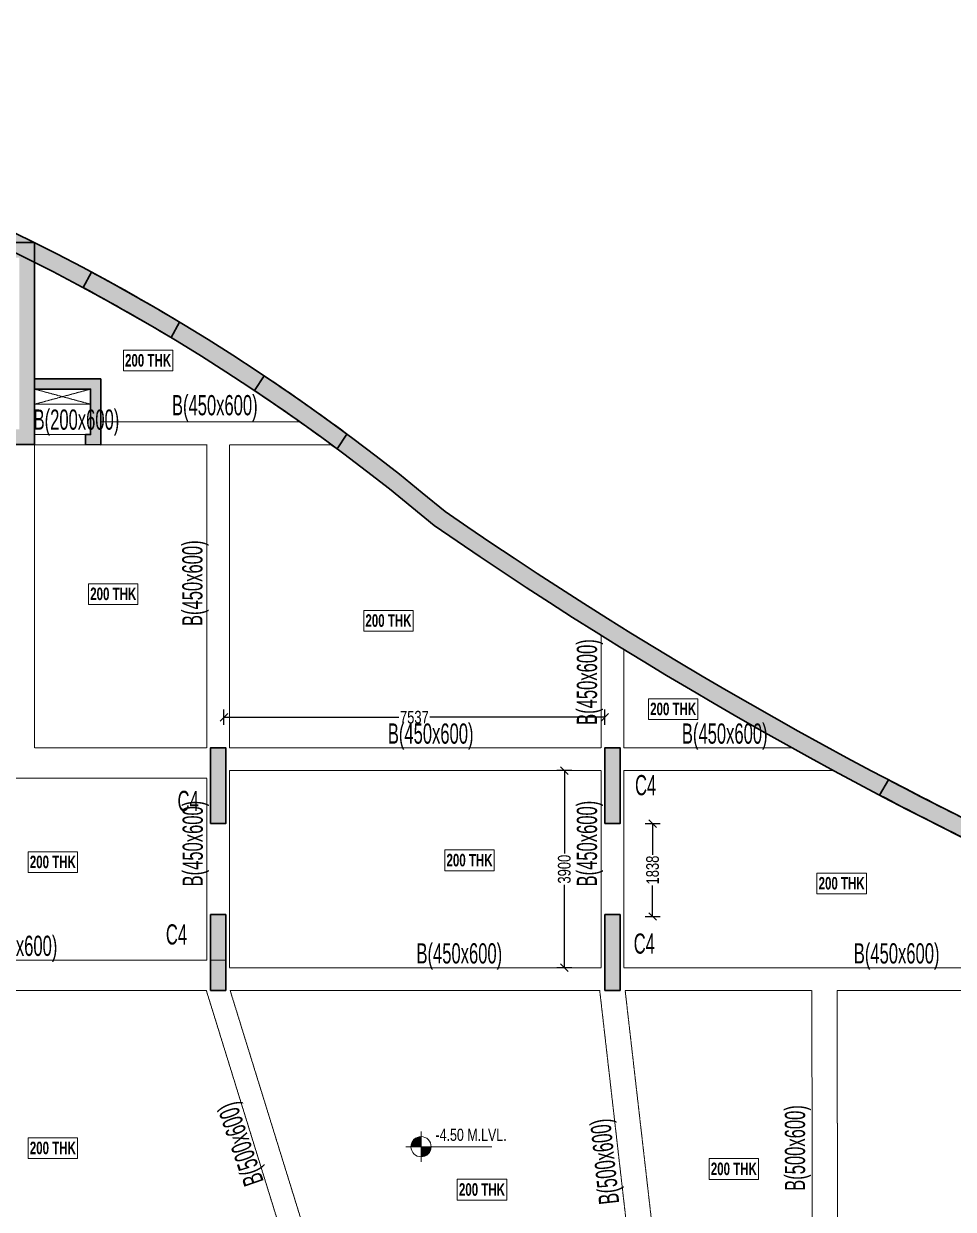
# Model space of a CAD drawing. Header units: millimetres. Extents: x -21 to 359617, y -13 to 62571.
# Drawn here: x 26061 to 44454, y 37497 to 60958 of the extents above; entities that cross this region are included whole.
import ezdxf

# ---------------------------------------------------------------- set-up
doc = ezdxf.new("R2010")
doc.units = ezdxf.units.MM
doc.linetypes.add('HIDDEN', pattern=[0.375, 0.25, -0.125])
doc.linetypes.add('HIDDEN2', pattern=[0.1875, 0.125, -0.0625])
for name, color, linetype, lineweight in [('A-FLOR-IDEN', 11, 'Continuous', 9), ('A-HIDD-ABVE', 8, 'HIDDEN', 20), ('A-HIDD-BELW', 8, 'HIDDEN2', 20), ('G-____-____-DIMS', 7, 'Continuous', 9), ('S-BEAM', 7, 'Continuous', 18), ('S-BEAM-IDEN', 2, 'Continuous', 9), ('S-COL HATCH', 9, 'Continuous', 0), ('S-COLS', 5, 'Continuous', 35)]:
    doc.layers.add(name, color=color, linetype=linetype, lineweight=lineweight)
doc.layers.add('changes', color=7, linetype='Continuous')
doc.styles.add('SOBHA', font='swisscl.ttf')
doc.styles.add('Swis721 LtCn BT', font='swisscl.ttf', dxfattribs={"width": 0.9, "height": 233.3551617873649})
doc.styles.add('Swis721 LtCn BT_1', font='swisscl.ttf', dxfattribs={"height": 239.9999999999999})
doc.styles.add('Swis721 LtCn BT_B', font='', dxfattribs={"width": 0.9, "height": 246.9183359013865})
doc.styles.get('Swis721 LtCn BT_B').set_extended_font_data('Swis721 LtCn BT', bold=True)
doc.dimstyles.new('S-100', dxfattribs={"dimscale": 100, "dimtxt": 2.5, "dimasz": 1.5, "dimexe": 1.5, "dimexo": 1.5, "dimgap": 0.1, "dimtad": 0, "dimdec": 0, "dimrnd": 0.0005, "dimzin": 0, "dimdsep": 46, "dimtxsty": 'SOBHA', "dimblk": 'OBLIQUE', "dimcen": 0.09, "dimclrd": 8, "dimclre": 8, "dimclrt": 6, "dimadec": 0, "dimazin": 0, "dimtfac": 1, "dimtdec": 0, "dimtofl": 0, "dimtmove": 0, "dimatfit": 3, "dimfxl": 1.5, "dimfxlon": 1, "dimtolj": 1, "dimtzin": 0, "dimlwd": -1, "dimlwe": -1, "dimarcsym": 0})

# ---------------------------------------------------------------- blocks, each defined once
blk = doc.blocks.new('A$C31bf04c8')
at = {"layer": 'S-COL HATCH', "transparency": 33554687}
h = blk.add_hatch(color=256, dxfattribs=at)
h.dxf.hatch_style = 1
edge = h.paths.add_edge_path()
edge.add_line((-12645.22190790623, -10575.19985628128), (46759.53647775203, -10575.19985628128))
edge.add_line((46759.53647775203, -10575.19985628128), (50154.77851886302, -10425.00601053238))
edge.add_line((50154.77851886302, -10425.00601053238), (50154.77851886302, 18362.28214049339))
edge.add_arc((65982.97857690603, 101150.6081447527), 84287.8332837242, 235.3318360843077, 259.1763076908551, ccw=False)
edge.add_arc((-8446.611141368747, 268.2098512127995), 41199.68046838963, 49.9961516128636, 101.0852321286915)
edge.add_line((-16368.03390341252, 40699.19712734222), (-15227.48269014805, 21150.0005850792))
edge.add_line((-15227.48269014805, 21150.0005850792), (-12645.22190790623, 21150.00058484077))
edge.add_line((-12645.22190790623, 21150.00058484077), (-12645.22190790623, -10575.19985628128))
edge = h.paths.add_edge_path(flags=16)
edge.add_line((-12295.22190838307, -10225.19985580444), (46751.79886502772, -10225.19985580444))
edge.add_line((46751.79886502772, -10225.19985580444), (49804.77851838618, -10090.14652299881))
edge.add_line((49804.77851838618, -10090.14652299881), (49804.77851838618, 18073.36296987534))
edge.add_arc((65982.9785742499, 101150.6081398986), 84637.83327854906, 235.3207608542366, 258.9803174311657, ccw=False)
edge.add_arc((-8446.611140910538, 268.2098531685769), 40849.68046623029, 49.97334944151059, 100.6567920093794)
edge.add_line((-16000.76089220494, 40413.33677697181), (-14897.30743341893, 21500.00058507919))
edge.add_line((-14897.30743341893, 21500.00058507919), (-12295.22190838307, 21500.00058460236))
edge.add_line((-12295.22190838307, 21500.00058460236), (-12295.22190838307, -10225.19985580444))
h = blk.add_hatch(color=256, dxfattribs=at)
h.dxf.hatch_style = 1
h.paths.add_polyline_path([(3425.353111915291, 39251.15887107328), (2314.552913472057, 39251.15887107328), (2314.552825734019, 38451.158669848), (2614.552662178874, 38451.158669848), (2614.552662178874, 38951.15887107328), (3425.353111915291, 38951.15887107328)], flags=17)
h.paths.add_polyline_path([(3725.35311191529, 39251.15887107328), (3425.353111915291, 39251.15887107328), (3425.353111915291, 38951.15887107328), (3725.35311191529, 38951.15887107328)], flags=17)
h.paths.add_polyline_path([(3763.891615465283, 39251.15887107328), (3725.35311191529, 39251.15887107328), (3725.35311191529, 38951.15887107328), (4414.552661702037, 38951.15887107328), (4414.552661702037, 37151.158669848), (2614.552662178874, 37151.158669848), (2614.552662178874, 37451.158669848), (2314.552741810679, 37451.158669848), (2314.552636906505, 34901.158669848), (2614.552661702037, 34901.158669848), (2614.552661702037, 36851.158669848), (9455.692081548274, 36851.158669848), (9455.692081548274, 37151.158669848), (9141.078686054794, 37151.158669848), (9136.835278585553, 37141.03068506718, 0.0001403111666475), (9115.549892831594, 37151.158669848), (4714.552661702037, 37151.158669848), (4714.552661702037, 39251.15887107328), (4610.311843480914, 39251.15887107328), (4539.36850810796, 38999.99560028687, 0.0048521537077584)])
h.paths.add_polyline_path([(9914.552662655711, 37151.158669848), (9455.692081548274, 37151.158669848), (9455.692081548274, 36851.158669848), (9614.552662178876, 36851.158669848), (9614.552662178876, 33451.15866960958), (9455.692081548274, 33451.15866960958), (9455.692081548274, 33151.15866960958), (9914.552662655711, 33151.15866960958)])
h.paths.add_polyline_path([(9455.692081548274, 33451.15866960958), (2614.552661702037, 33451.15866960958), (2614.552661702037, 33651.158669848), (2314.552662178874, 33651.158669848), (2314.552662178874, 33151.15866960958), (9455.692081548274, 33151.15866960958)])
h = blk.add_hatch(color=256, dxfattribs=at)
h.dxf.hatch_style = 1
h.paths.add_polyline_path([(11045.06363138184, 36565.69092820213), (10879.2401247248, 36257.46606785432, -0.0119099194119703), (12617.95104505121, 35267.9436985068), (12783.961324092, 35576.51572230086, 0.011811406777988)])
h = blk.add_hatch(color=256, dxfattribs=at)
h.dxf.hatch_style = 1
h.paths.add_polyline_path([(14461.53178168461, 34512.18325436115), (14266.69796415418, 34221.42599554732, -0.0119099194350363), (15901.64477842674, 33068.50834618509), (16096.69803826883, 33359.5930983685, 0.0118114067623344)])
h = blk.add_hatch(color=256, dxfattribs=at)
h.dxf.hatch_style = 1
h.paths.add_polyline_path([(11224.5519891493, 34450.01884901524), (9914.55266494304, 34449.99286655709), (9914.555183216931, 34249.98979169875), (11024.55202298984, 34250.01180731505), (11024.58985687792, 33349.99286634475), (10924.57314150035, 33350.01290975884), (10924.57708794996, 33151.1586724706), (11224.57777387276, 33149.98890175298), (11224.55198914557, 33349.99286634848)])
h = blk.add_hatch(color=256, dxfattribs=at)
h.dxf.hatch_style = 1
h.paths.add_polyline_path([(13400.2056225352, 25651.16526235267), (13700.20562095195, 25651.16526305303), (13700.205616761, 27151.16526305303), (13400.20561880991, 27151.16526235267)])
h = blk.add_hatch(color=256, dxfattribs=at)
h.dxf.hatch_style = 1
h.paths.add_polyline_path([(13400.20573429391, 25651.16528400406), (13700.20573410764, 25651.16528400406), (13700.20573410764, 27151.16528400406), (13400.20573429391, 27151.16528400406)])
h = blk.add_hatch(color=256, dxfattribs=at)
h.dxf.hatch_style = 1
h.paths.add_polyline_path([(21200.20562095195, 25651.16528330743), (21500.20562262833, 25651.16528400406), (21500.20561890304, 27151.16528400406), (21200.205616761, 27151.16528330743)])
h = blk.add_hatch(color=256, dxfattribs=at)
h.dxf.hatch_style = 1
h.paths.add_polyline_path([(21200.20573457331, 25651.16528400406), (21500.2057325244, 25651.16528400406), (21500.2057325244, 27151.16528400406), (21200.20573457331, 27151.16528400406)])
h = blk.add_hatch(color=256, dxfattribs=at)
h.dxf.hatch_style = 1
h.paths.add_polyline_path([(28420.13920155913, 25305.90619404986), (28601.82631585375, 25606.50681078061, -0.0060300541328902), (26815.31954800338, 26517.1875420697), (26633.94796350226, 26217.10894830898, 0.0060046413283246)])
h = blk.add_hatch(color=256, dxfattribs=at)
h.dxf.hatch_style = 1
h.paths.add_polyline_path([(13400.20562812313, 22351.1745983474), (13700.20562979951, 22351.17459858209), (13700.20562607422, 23851.17459858209), (13400.2056248635, 23851.1745983474)])
h = blk.add_hatch(color=256, dxfattribs=at)
h.dxf.hatch_style = 1
h.paths.add_polyline_path([(13400.20573289692, 22351.17461953685), (13700.20573271066, 22351.17461953685), (13700.20573271066, 23851.17461953685), (13400.20573289692, 23851.17461953685)])
h = blk.add_hatch(color=256, dxfattribs=at)
h.dxf.hatch_style = 1
h.paths.add_polyline_path([(21200.20563026518, 22351.17461883649), (21500.20562868193, 22351.17461953685), (21500.20562588796, 23851.17461953685), (21200.20562607423, 23851.17461883649)])
h = blk.add_hatch(color=256, dxfattribs=at)
h.dxf.hatch_style = 1
h.paths.add_polyline_path([(21200.20573271066, 22351.17461953685), (21500.20573112741, 22351.17461953685), (21500.20573112741, 23851.17461953685), (21200.20573271066, 23851.17461953685)])
at = {"layer": 'S-COLS'}
for p, q in [((9914.552662655711, 37151.158669848), (4714.552661702037, 37151.158669848, 2.090836027e-07)), ((9914.552662655711, 33151.15866960958), (9914.552662655711, 37151.158669848)), ((2314.552662178874, 33151.15866960958), (9914.552662655711, 33151.15866960958))]:
    blk.add_line(p, q, dxfattribs=at)
at = {"layer": 'S-COLS', "elevation": -6.406737e-10}
blk.add_lwpolyline([(-12645.22190790623, -10575.19985628128), (46759.53647775203, -10575.19985628128), (50154.77851886302, -10425.00601053238), (50154.77851886302, 18362.28214049339, -0.104418166803797), (18038.15277118236, 31827.21730065346, 0.2266855225477514), (-16368.03390341252, 40699.19712734222), (-15227.48269014805, 21150.0005850792), (-12645.22190790623, 21150.00058484077)], format="xyb", close=True, dxfattribs=at)
at = {"layer": 'S-COLS'}
blk.add_lwpolyline([(-12295.22190838307, -10225.19985580444), (46751.79886502772, -10225.19985580444), (49804.77851838618, -10090.14652299881), (49804.77851838618, 18073.36296987534, -0.1036025941680122), (17825.60995406657, 31548.66370105744, 0.2248253873117498), (-16000.76089220494, 40413.33677697181), (-14897.30743341893, 21500.00058507919), (-12295.22190838307, 21500.00058460236)], format="xyb", close=True, dxfattribs=at)
at = {"layer": 'S-COLS', "elevation": -4.87149e-10}
for points in [[(12783.96132705361, 35576.51572052017, 0.011811406798394), (11045.06363138184, 36565.69092820213), (10879.2401247248, 36257.46606785432, -0.0119099194119703), (12617.95104505121, 35267.9436985068), (12783.96132425964, 35576.51572261378)], [(14461.5317815803, 34512.18325420469), (14266.69796415418, 34221.42599554732, -0.0119099194350363), (15901.64477842674, 33068.50834618509), (16096.69803826883, 33359.5930983685, 0.0118114067829311), (14461.53177878633, 34512.18325630203)], [(26633.94795089588, 26217.10895493254, 0.0060046413709705), (28420.13920155913, 25305.90619404986), (28601.82631585375, 25606.50681078061, -0.0060300541328902), (26815.31954800338, 26517.1875420697), (26633.94796300307, 26217.10894748196)]]:
    blk.add_lwpolyline(points, format="xyb", dxfattribs=at)
at = {"layer": 'S-COLS', "elevation": -6.629432e-10}
blk.add_lwpolyline([(9914.55266494304, 34449.99286655709), (11224.5519891493, 34450.01884901524), (11224.55198914557, 33349.99286634848), (11224.57777387276, 33149.98890175298), (10924.57708794996, 33151.1586724706), (10924.57314150035, 33350.01290975884), (11024.58985687792, 33349.99286634475), (11024.55202298984, 34250.01180731505), (9914.555183216931, 34249.98979169875), (9914.55266494304, 34449.99286655709)], dxfattribs=at)
at = {"layer": 'S-COLS', "elevation": -4.87149e-10}
for points in [[(13400.2056225352, 25651.16526235267), (13700.20562095195, 25651.16526305303), (13700.205616761, 27151.16526305303), (13400.20561880991, 27151.16526235267)], [(13400.20573429391, 25651.16528400406), (13700.20573410764, 25651.16528400406), (13700.20573410764, 27151.16528400406), (13400.20573429391, 27151.16528400406)], [(21200.20562095195, 25651.16528330743), (21500.20562262833, 25651.16528400406), (21500.20561890304, 27151.16528400406), (21200.205616761, 27151.16528330743)], [(21200.20573457331, 25651.16528400406), (21500.2057325244, 25651.16528400406), (21500.2057325244, 27151.16528400406), (21200.20573457331, 27151.16528400406)], [(13400.20562812313, 22351.1745983474), (13700.20562979951, 22351.17459858209), (13700.20562607422, 23851.17459858209), (13400.2056248635, 23851.1745983474)], [(13400.20573289692, 22351.17461953685), (13700.20573271066, 22351.17461953685), (13700.20573271066, 23851.17461953685), (13400.20573289692, 23851.17461953685)], [(21200.20563026518, 22351.17461883649), (21500.20562868193, 22351.17461953685), (21500.20562588796, 23851.17461953685), (21200.20562607423, 23851.17461883649)], [(21200.20573271066, 22351.17461953685), (21500.20573112741, 22351.17461953685), (21500.20573112741, 23851.17461953685), (21200.20573271066, 23851.17461953685)]]:
    blk.add_lwpolyline(points, close=True, dxfattribs=at)
blk = doc.blocks.new('Spot Elevations - M_Spot Elevation - Target Filled-23738-FIRST FLOOR  FRAMING PLAN _NTA_')
at = {"layer": 'G-____-____-DIMS'}
h = blk.add_hatch(color=256, dxfattribs=at)
edge = h.paths.add_edge_path(flags=0)
edge.add_line((1.6e-15, 0), (-1.999999999999998, 0))
edge.add_arc((-2.6e-15, 1.9e-15), 1.999999999999994, 90.00000000000023, 180.0000000000001, ccw=False)
edge.add_line((1.6e-15, 1.999999999999998), (1.6e-15, 0))
h = blk.add_hatch(color=256, dxfattribs=at)
edge = h.paths.add_edge_path(flags=0)
edge.add_line((1.6e-15, 0), (2.000000000000003, 0))
edge.add_arc((9e-15, -5.8e-15), 1.999999999999992, 269.9999999999993, 359.99999999999983, ccw=False)
edge.add_line((1.6e-15, -1.999999999999999), (1.6e-15, 0))
for p, q in [((1.9e-15, -2.999999999999999), (1.9e-15, 2.999999999999999)), ((-2.999999999999997, 0), (14, 0))]:
    blk.add_line(p, q, dxfattribs=at)
blk.add_circle((1.6e-15, 0), 2.000000000000001, dxfattribs=at)
blk = doc.blocks.new('_OBLIQUE')
at = {"color": 0, "linetype": 'ByBlock'}
blk.add_line((-0.5, -0.5), (0.5, 0.5), dxfattribs=at)
blk = doc.blocks.new('*D75')
at = {"layer": 'changes', "color": 8, "transparency": 16777216}
for p, q in [((30022.36860989393, 47083.47428793213), (30022.36860989393, 47383.47428793212)), ((30022.36860989393, 47233.47428793212), (33486.23223044194, 47233.47428793212)), ((37559.70921927304, 47233.47428793212), (34095.84559872504, 47233.47428793212)), ((37559.70921927304, 47083.47428793213), (37559.70921927304, 47383.47428793212))]:
    blk.add_line(p, q, dxfattribs=at)
at = {"layer": 'changes', "color": 8, "transparency": 16777216, "xscale": 150, "yscale": 150, "zscale": 150, "rotation": 180}
blk.add_blockref('_OBLIQUE', (30022.36860989393, 47233.47428793212), dxfattribs=at)
at = {"layer": 'changes', "color": 8, "transparency": 16777216, "xscale": 150, "yscale": 150, "zscale": 150}
blk.add_blockref('_OBLIQUE', (37559.70921927304, 47233.47428793212), dxfattribs=at)
at = {"layer": 'changes', "color": 6, "transparency": 16777216, "insert": (33791.03891458349, 47233.47428793212), "char_height": 250, "attachment_point": 5, "style": 'SOBHA'}
blk.add_mtext('\\A1;7537', dxfattribs=at)
blk = doc.blocks.new('*D76')
at = {"layer": 'changes', "color": 8, "transparency": 16777216}
for p, q in [((36908.29460366432, 46177.28255055226), (36608.29460366432, 46177.28255055226)), ((36758.29460366432, 46177.28255055226), (36758.29460366432, 44534.14173993637)), ((36758.29460366432, 42277.29188607014), (36758.29460366432, 43920.43269668604)), ((36908.29460366432, 42277.29188607014), (36608.29460366432, 42277.29188607014))]:
    blk.add_line(p, q, dxfattribs=at)
at = {"layer": 'changes', "color": 8, "transparency": 16777216, "xscale": 150, "yscale": 150, "zscale": 150}
for p, rotation in [((36758.29460366432, 46177.28255055226), 90), ((36758.29460366432, 42277.29188607014), 270)]:
    blk.add_blockref('_OBLIQUE', p, dxfattribs=dict(at, rotation=rotation))
at = {"layer": 'changes', "color": 6, "transparency": 16777216, "insert": (36758.29460366432, 44227.28721831119), "char_height": 250, "attachment_point": 5, "rotation": 90, "style": 'SOBHA'}
blk.add_mtext('\\A1;3900', dxfattribs=at)
blk = doc.blocks.new('*D77')
at = {"layer": 'changes', "color": 8, "transparency": 16777216}
for p, q in [((38354.59990048398, 45128.45232289039), (38654.59990048398, 45128.45232289039)), ((38504.59990048398, 45128.45232289039), (38504.59990048398, 44513.07104755764)), ((38504.59990048398, 43290.36998192347), (38504.59990048398, 43905.75125725621)), ((38354.59990048398, 43290.36998192347), (38654.59990048398, 43290.36998192347))]:
    blk.add_line(p, q, dxfattribs=at)
at = {"layer": 'changes', "color": 8, "transparency": 16777216, "xscale": 150, "yscale": 150, "zscale": 150}
for p, rotation in [((38504.59990048398, 45128.45232289039), 90), ((38504.59990048398, 43290.36998192347), 270)]:
    blk.add_blockref('_OBLIQUE', p, dxfattribs=dict(at, rotation=rotation))
at = {"layer": 'changes', "color": 6, "transparency": 16777216, "insert": (38504.59990048398, 44209.41115240691), "char_height": 250, "attachment_point": 5, "rotation": 90, "style": 'SOBHA'}
blk.add_mtext('\\A1;1838', dxfattribs=at)

msp = doc.modelspace()

# ---------------------------------------------------------------- linework, layer by layer
at = {"layer": 'A-FLOR-IDEN', "color": 8, "flags": 128}
for points in [[(29010.30753699676, 54498.61648962027), (29010.30753699676, 54086.79109279564), (28032.80753699676, 54086.79109279564), (28032.80753699676, 54498.61648962027)], [(29010.30753699676, 54498.61648962027), (29010.30753699676, 54086.79109279564), (28032.80753699676, 54086.79109279564), (28032.80753699676, 54498.61648962027)], [(28321.80753699677, 49876.74560256428), (28321.80753699677, 49464.92020573964), (27344.30753699677, 49464.92020573964), (27344.30753699677, 49876.74560256428)], [(28321.80753699677, 49876.74560256428), (28321.80753699677, 49464.92020573964), (27344.30753699677, 49464.92020573964), (27344.30753699677, 49876.74560256428)], [(33766.80753699676, 49348.61648962026), (33766.80753699676, 48936.79109279564), (32789.30753699676, 48936.79109279564), (32789.30753699676, 49348.61648962026)], [(33766.80753699676, 49348.61648962026), (33766.80753699676, 48936.79109279564), (32789.30753699676, 48936.79109279564), (32789.30753699676, 49348.61648962026)], [(39400.80753699676, 47599.61648962026), (39400.80753699676, 47187.79109279564), (38423.30753699677, 47187.79109279564), (38423.30753699677, 47599.61648962026)], [(39400.80753699676, 47599.61648962026), (39400.80753699676, 47187.79109279564), (38423.30753699677, 47187.79109279564), (38423.30753699677, 47599.61648962026)], [(35371.30753699676, 44607.61648962026), (35371.30753699676, 44195.79109279564), (34393.80753699676, 44195.79109279564), (34393.80753699676, 44607.61648962026)], [(35371.30753699676, 44607.61648962026), (35371.30753699676, 44195.79109279564), (34393.80753699676, 44195.79109279564), (34393.80753699676, 44607.61648962026)], [(27126.30753699676, 44572.11648962027), (27126.30753699676, 44160.29109279564), (26148.80753699676, 44160.29109279564), (26148.80753699676, 44572.11648962027)], [(27126.30753699676, 44572.11648962027), (27126.30753699676, 44160.29109279564), (26148.80753699676, 44160.29109279564), (26148.80753699676, 44572.11648962027)], [(42733.80753699676, 44150.11648962027), (42733.80753699676, 43738.29109279563), (41756.30753699676, 43738.29109279563), (41756.30753699676, 44150.11648962027)], [(42733.80753699676, 44150.11648962027), (42733.80753699676, 43738.29109279563), (41756.30753699676, 43738.29109279563), (41756.30753699676, 44150.11648962027)], [(27126.30753699676, 38912.11648962027), (27126.30753699676, 38500.29109279564), (26148.80753699676, 38500.29109279564), (26148.80753699676, 38912.11648962027)], [(27126.30753699676, 38912.11648962027), (27126.30753699676, 38500.29109279564), (26148.80753699676, 38500.29109279564), (26148.80753699676, 38912.11648962027)], [(40600.30753699676, 38498.61648962027), (40600.30753699676, 38086.79109279564), (39622.80753699676, 38086.79109279564), (39622.80753699676, 38498.61648962027)], [(40600.30753699676, 38498.61648962027), (40600.30753699676, 38086.79109279564), (39622.80753699676, 38086.79109279564), (39622.80753699676, 38498.61648962027)], [(35617.30753699676, 38089.61648962027), (35617.30753699676, 37677.79109279564), (34639.80753699676, 37677.79109279564), (34639.80753699676, 38089.61648962027)], [(35617.30753699676, 38089.61648962027), (35617.30753699676, 37677.79109279564), (34639.80753699676, 37677.79109279564), (34639.80753699676, 38089.61648962027)]]:
    msp.add_lwpolyline(points, close=True, dxfattribs=at)
at = {"layer": 'A-HIDD-ABVE', "linetype": 'HIDDEN'}
for p, q in [((26274.05614506812, 53427.27506700655, -1.4005917e-09), (27384.05550540225, 53727.29884620135, -1.4005917e-09)), ((26274.06259900318, 53727.27683066329, -1.4005917e-09), (27384.0653881094, 53427.32455447441, -1.3967084e-09))]:
    msp.add_line(p, q, dxfattribs=at)
at = {"layer": 'S-BEAM'}
msp.add_line((26274.06660306812, 53427.27789371585, -1.4047277e-09), (27384.06811538325, 53427.32381749278, -1.4005917e-09), dxfattribs=at)
at = {"layer": 'S-BEAM', "linetype": 'HIDDEN'}
for p, q in [((27584.07728941725, 53077.27990523106, -1.4005917e-09), (31527.93932288126, 53077.27990524596, -1.4005917e-09)), ((26274.05614506812, 52827.27990523105, -1.4005917e-09), (27284.26957994686, 52827.29990997663, -1.4005917e-09)), ((26274.05614735545, 52627.27594063928, -1.4005917e-09), (29684.7091083339, 52627.27594064301)), ((26274.05614763112, 46627.2825359044, -1.323602e-09), (26274.05614735545, 52627.2759232012, -1.4005917e-09)), ((29684.70910860584, 46627.2825753515, -1.1514631e-09), (29684.7091083339, 52628.44571135691, -1.2284678e-09)), ((30134.70910833762, 52627.27594064301), (32152.14127781973, 52627.27594064301)), ((30134.70910860585, 46627.2825753515, -1.1514631e-09), (30134.7091083339, 52627.27594064673, -1.2284528e-09)), ((37484.70910795764, 46627.28255055597, -1.1514631e-09), (37484.70910785706, 48855.94040835774, -1.1800604e-09)), ((37934.70910801725, 46627.28255055597, -1.1335994e-09), (37934.70910796509, 48576.64988253763, -1.1506076e-09)), ((26274.05614763857, 46627.28255054852), (29684.70910860957, 46627.28255055225)), ((30134.70910860957, 46627.28255055225), (37484.70910795392, 46627.28255055597)), ((37934.70910802097, 46627.28255055597), (41265.30874922485, 46627.28255055597)), ((20859.71369254203, 46027.28255055224), (29684.70910863192, 46027.28255055224)), ((29684.70910879211, 42427.29188607386, -1.0975704e-09), (29684.70910863192, 46027.28255055224, -1.1437642e-09)), ((30134.70910863192, 46177.28255055225), (37484.70910797255, 46177.28255055225)), ((30134.70910879583, 42277.29188607013, -1.0956457e-09), (30134.70910863192, 46177.28255055225, -1.1456889e-09)), ((37484.70910814391, 42277.29188607013, -1.0956457e-09), (37484.70910796882, 46177.28255055225, -1.1456889e-09)), ((37934.70910803587, 46177.28255054107), (42086.68297258751, 46177.28255055225)), ((37934.70910814391, 42277.29188607013, -1.0956457e-09), (37934.70910803215, 46177.28255054107, -1.1296731e-09)), ((20859.71369111152, 42427.29188607758), (29684.70910879211, 42427.29188607386)), ((29759.28585078181, 42427.29188607758), (30059.70911301286, 42427.29188607758)), ((37484.70910814391, 42277.29188607385), (30134.70910879583, 42277.29188607013)), ((37934.70910814763, 42277.29188607013), (48700.58645230145, 42277.29188607013)), ((20960.82689218209, 41827.29188607385), (29674.53730625273, 41827.29188607385, -1.1749952e-09)), ((29674.53730625273, 41827.29188607385, -1.2291366e-09), (31598.92342137904, 35610.74685141569)), ((30145.60513005764, 41827.29188608876), (37458.21041104929, 41827.29188608876)), ((30145.60513006137, 41827.29188607385, -1.220303e-09), (32028.7978253773, 35743.81824874258)), ((38165.48332155855, 35648.84966370589), (37458.21041105674, 41827.29188607385, -1.3023257e-09)), ((38662.23908035071, 35705.71543645239), (37961.34193125353, 41828.46165679148, -1.2979459e-09)), ((37961.47583995001, 41827.29188608876), (41656.2313570416, 41827.29188608876)), ((41663.85999285788, 35677.28255007914), (41656.23135703788, 41827.29188608131)), ((42156.43610807867, 41827.29188608876), (48701.4923168792, 41827.29188608876)), ((42163.85999285789, 35677.28255007914), (42156.43610808239, 41827.29188608503))]:
    msp.add_line(p, q, dxfattribs=at)

# ---------------------------------------------------------------- block references
at = {"layer": 'A-HIDD-BELW', "color": 3}
msp.add_blockref('A$C31bf04c8', (16359.50348469974, 19477.2870388863), dxfattribs=at)
at = {"layer": 'G-____-____-DIMS', "xscale": 99.99999999999991, "yscale": 99.99999999999991, "zscale": 99.99999999999991}
msp.add_blockref('Spot Elevations - M_Spot Elevation - Target Filled-23738-FIRST FLOOR  FRAMING PLAN _NTA_', (33923.28524062396, 38735.05321480831), dxfattribs=at)

# ---------------------------------------------------------------- texts
at = {"layer": 'A-FLOR-IDEN', "color": 1, "char_height": 246.9183359013865, "width": 1154.999999999998, "attachment_point": 2, "line_spacing_factor": 0.9642671421142559, "style": 'Swis721 LtCn BT_B'}
for insert in [(28521.55753699676, 54420.57450806102), (28521.55753699676, 54420.57450806102), (27833.05753699676, 49798.70362100503), (27833.05753699676, 49798.70362100503), (33278.05753699677, 49270.57450806102), (33278.05753699677, 49270.57450806102), (38912.05753699676, 47521.57450806102), (38912.05753699676, 47521.57450806102), (26637.55753699676, 44494.07450806102), (26637.55753699676, 44494.07450806102), (34882.55753699676, 44529.57450806102), (34882.55753699676, 44529.57450806102), (42245.05753699676, 44072.07450806102), (42245.05753699676, 44072.07450806102), (26637.55753699676, 38834.07450806102), (26637.55753699676, 38834.07450806102), (40111.55753699676, 38420.57450806102), (40111.55753699676, 38420.57450806102), (35128.55753699676, 38011.57450806102), (35128.55753699676, 38011.57450806102)]:
    msp.add_mtext('200 THK', dxfattribs=dict(at, insert=insert))
at = {"layer": 'G-____-____-DIMS', "insert": (34208.66830126183, 39090.66326222322), "char_height": 239.9999999999999, "width": 1683.880654475457, "attachment_point": 1, "line_spacing_factor": 0.970125592708619, "style": 'Swis721 LtCn BT_1'}
msp.add_mtext('-4.50 M.LVL.', dxfattribs=at)
at = {"layer": 'S-BEAM-IDEN', "style": 'Swis721 LtCn BT', "width": 0.8}
for s, rotation, p in [('B(450x600)', 359.9999999999997, (28994.32531494634, 53208.78241216889, -1.640928e-09)), ('B(200x600)', 359.9999999999997, (26256.7642077616, 52923.40816964334, -0.0436578448751945)), ('B(450x600)', 90.00000000000031, (29597.87588594468, 49038.03498526042, -1.2847592e-09)), ('B(450x600)', 90.00000000000031, (37404.87588515864, 47081.92392177259, -1.3257795e-09)), ('B(450x600)', 359.9999999999997, (33265.59489558251, 46710.61588388806)), ('B(450x600)', 359.9999999999997, (39083.7500980346, 46710.61588388806)), ('C4', 359.9999999999997, (38157.16042048843, 45689.89479411146)), ('C4', 359.9999999999997, (29105.16097478927, 45377.10123553252)), ('B(450x600)', 90.00000000000031, (29604.87588594467, 43885.10756987458, -1.2847592e-09)), ('B(450x600)', 90.00000000000031, (37404.87588529275, 43885.10756987458, -1.2847592e-09)), ('C4', 359.9999999999997, (28874.4052626005, 42736.07185756167)), ('C4', 359.9999999999997, (38130.9082469827, 42554.96937913945)), ('B(600x600)', 359.9999999999997, (25031.38113649548, 42510.62521940222)), ('B(450x600)', 359.9999999999997, (33832.34212803827, 42360.62521940222)), ('B(450x600)', 359.9999999999997, (42485.34212804199, 42360.62521940222)), ('B(500x600)', 109.1773419647608, (30815.74333668859, 38049.28965770578, -2.3782459e-09)), ('B(500x600)', 90.00000000000031, (41521.13937009485, 37861.308641204)), ('B(500x600)', 96.2612320463146, (37846.26921748729, 37618.19160938388, -2.4127539e-09))]:
    msp.add_text(s, height=400, rotation=rotation, dxfattribs=at).set_placement(p)

# ---------------------------------------------------------------- dimensions: what is measured, and where the dimension line sits
at = {"layer": 'changes'}
dim = msp.add_linear_dim(base=(37559.70921927304, 47233.47428793212), p1=(30022.36860989393, 46628.45230183503, -1.2247974e-09), p2=(37559.70921927304, 46628.45230183503, -1.2247974e-09), dimstyle='S-100', dxfattribs=at)
dim.commit()
dim.dimension.update_dxf_attribs({"geometry": '*D75', "text_midpoint": (33791.03891458349, 47233.47428793212)})
dim = msp.add_linear_dim(base=(36758.29460366432, 42277.29188607014), p1=(37484.70910796882, 46177.28255055225, -1.1456889e-09), p2=(37484.70910814391, 42277.29188607013, -1.0956457e-09), angle=90, dimstyle='S-100', dxfattribs=at)
dim.commit()
dim.dimension.update_dxf_attribs({"geometry": '*D76', "text_midpoint": (36758.29460366432, 44227.28721831119)})
dim = msp.add_aligned_dim(p1=(37559.7092174104, 43290.36998192345, -1.2247974e-09), p2=(37559.70921927304, 45128.45232289037, -1.2247974e-09), distance=-944.8906812109416, dimstyle='S-100', dxfattribs=at)
dim.commit()
dim.dimension.update_dxf_attribs({"geometry": '*D77', "text_midpoint": (38504.59990048398, 44209.41115240691)})

doc.saveas('drawing.dxf')
